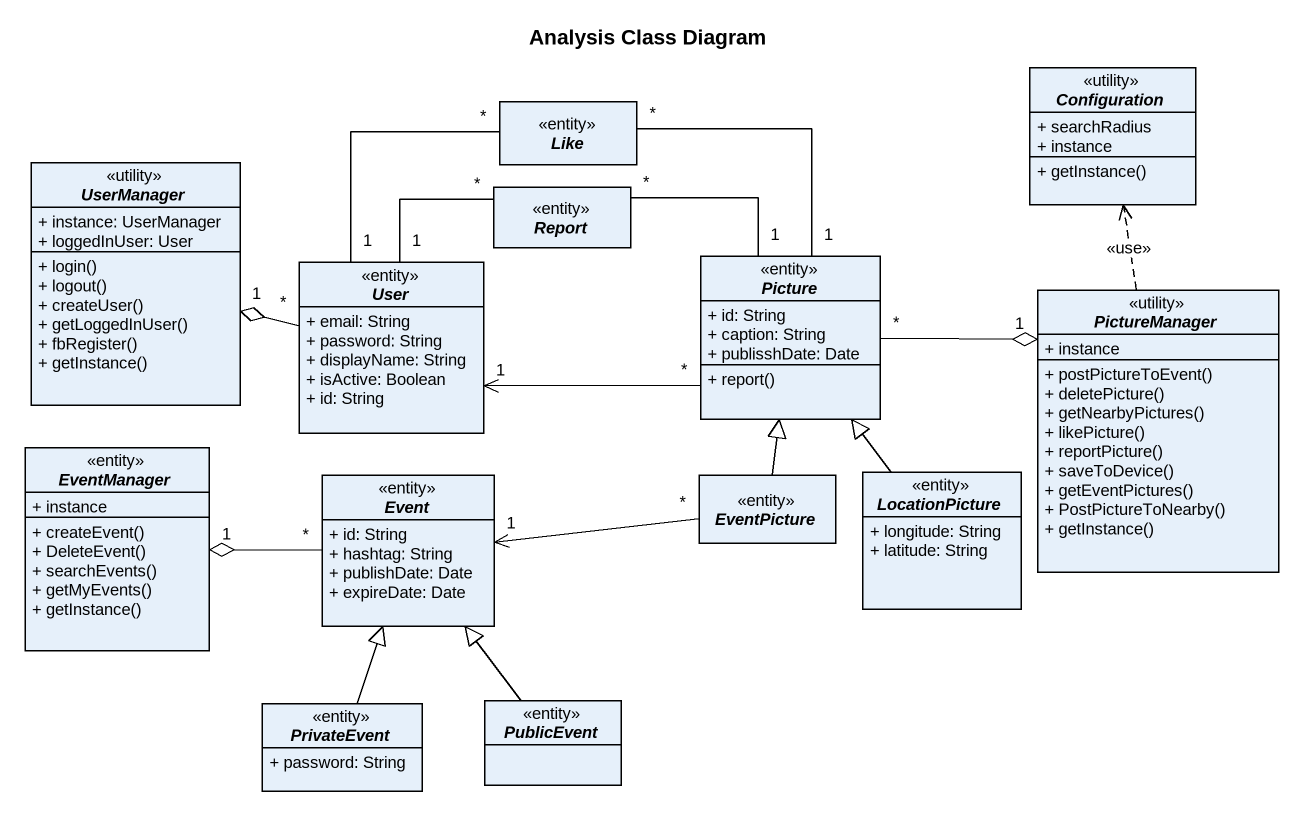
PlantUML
@startuml
title Analysis Class Diagram
hide circle
hide empty members
skinparam classAttributeIconSize 0
interface Like <<entity>>
interface Configuration <<utility>> {
  + searchRadius
  + instance
  + getInstance()
}
interface UserManager <<utility>> {
  + instance: UserManager
  + loggedInUser: User
  + login()
  + logout()
  + createUser()
  + getLoggedInUser()
  + fbRegister()
  + getInstance()
}
interface Report <<entity>>
interface User <<entity>> {
  + email: String
  + password: String
  + displayName: String
  + isActive: Boolean
  + id: String
}
interface Picture <<entity>> {
  + id: String
  + caption: String
  + publisshDate: Date
  + report()
}
interface PictureManager <<utility>> {
  + instance
  + postPictureToEvent()
  + deletePicture()
  + getNearbyPictures()
  + likePicture()
  + reportPicture()
  + saveToDevice()
  + getEventPictures()
  + PostPictureToNearby()
  + getInstance()
}
interface EventManager <<entity>> {
  + instance
  + createEvent()
  + DeleteEvent()
  + searchEvents()
  + getMyEvents()
  + getInstance()
}
interface Event <<entity>> {
  + id: String
  + hashtag: String
  + publishDate: Date
  + expireDate: Date
}
interface EventPicture <<entity>>
interface LocationPicture <<entity>> {
  + longitude: String
  + latitude: String
}
interface PrivateEvent <<entity>> {
  + password: String
}
interface PublicEvent <<entity>>
Like "*" -- "1" User
Like "*" -- "1" Picture
Report "*" -- "1" User
Report "*" -right- "1" Picture
User "*" -left-o "1" UserManager
Picture "*" -left-> "1" User
Picture "*" -right-o "1" PictureManager
PictureManager .up.> Configuration : <<use>>
Event "*" -left-o "1" EventManager
EventPicture -up-|> Picture
EventPicture "*" -left-> "1" Event
LocationPicture -up-|> Picture
PrivateEvent -up-|> Event
PublicEvent -up-|> Event
@enduml
